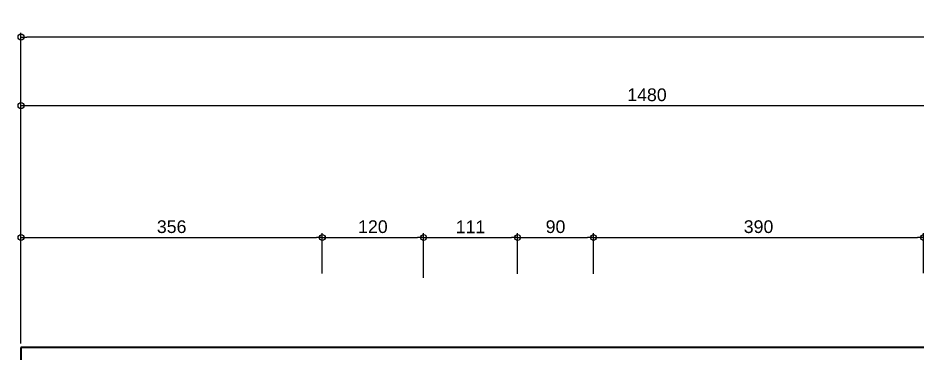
# Model space of a CAD drawing. Header units: millimetres. Extents: x 1398 to 6198, y 867 to 4086.
# Drawn here: x 1982 to 3046, y 3011 to 3408 of the extents above; entities that cross this region are included whole.
import ezdxf

# ---------------------------------------------------------------- set-up
doc = ezdxf.new("R2010")
doc.units = ezdxf.units.MM
doc.layers.add('SEM_DUVAR1', color=136, linetype='Continuous', lineweight=40)
doc.styles.get("Standard").update_dxf_attribs({"font": 'arial.ttf'})
doc.dimstyles.new('1-50-2', dxfattribs={"dimtxt": 15, "dimasz": 7, "dimexe": 5, "dimexo": 5, "dimgap": 5, "dimtad": 1, "dimdec": 0, "dimtxsty": 'Standard', "dimblk": 'ORIGIN', "dimcen": 5, "dimdle": 7, "dimclrd": 256, "dimclre": 256, "dimclrt": 256, "dimadec": 0, "dimazin": 0, "dimtfac": 1, "dimtdec": 0, "dimtix": 1, "dimtmove": 0, "dimatfit": 3, "dimldrblk": 'ORIGIN', "dimfxl": 1, "dimlwd": -1, "dimlwe": -1, "dimarcsym": 0})

# ---------------------------------------------------------------- blocks, each defined once
blk = doc.blocks.new('_Origin')
at = {"color": 0, "linetype": 'ByBlock', "lineweight": -2}
blk.add_line((0, 0), (-1, 0), dxfattribs=at)
blk.add_circle((0, 0), 0.5, dxfattribs=at)
blk = doc.blocks.new('*D77')
at = {"transparency": 16777216}
for p, q in [((1985.6, 3106.1), (1985.6, 3153.5)), ((2341.8, 3106.1), (2341.8, 3153.5)), ((1992.6, 3148.5), (2334.8, 3148.5))]:
    blk.add_line(p, q, dxfattribs=at)
at = {"layer": 'Defpoints', "color": 0, "transparency": 16777216}
for p in [(2341.8, 3148.5), (1985.6, 3101.1), (2341.8, 3101.1)]:
    blk.add_point(p, dxfattribs=at)
at = {"transparency": 16777216, "xscale": 7, "yscale": 7, "zscale": 7, "rotation": 180}
blk.add_blockref('_Origin', (1985.6, 3148.5), dxfattribs=at)
at = {"transparency": 16777216, "xscale": 7, "yscale": 7, "zscale": 7}
blk.add_blockref('_Origin', (2341.8, 3148.5), dxfattribs=at)
at = {"transparency": 16777216, "insert": (2163.7, 3161.2), "char_height": 15, "attachment_point": 5}
blk.add_mtext('356', dxfattribs=at)
blk = doc.blocks.new('*D78')
at = {"transparency": 16777216}
for p, q in [((2341.8, 3106.1), (2341.8, 3153.5)), ((2461.5, 3100.7), (2461.5, 3153.5)), ((2348.8, 3148.5), (2454.5, 3148.5))]:
    blk.add_line(p, q, dxfattribs=at)
at = {"layer": 'Defpoints', "color": 0, "transparency": 16777216}
for p in [(2461.5, 3148.5), (2341.8, 3101.1), (2461.5, 3095.7)]:
    blk.add_point(p, dxfattribs=at)
at = {"transparency": 16777216, "xscale": 7, "yscale": 7, "zscale": 7, "rotation": 180}
blk.add_blockref('_Origin', (2341.8, 3148.5), dxfattribs=at)
at = {"transparency": 16777216, "xscale": 7, "yscale": 7, "zscale": 7}
blk.add_blockref('_Origin', (2461.5, 3148.5), dxfattribs=at)
at = {"transparency": 16777216, "insert": (2401.6, 3161.2), "char_height": 15, "attachment_point": 5}
blk.add_mtext('120', dxfattribs=at)
blk = doc.blocks.new('*D79')
at = {"transparency": 16777216}
for p, q in [((2461.5, 3100.7), (2461.5, 3153.5)), ((2572.6, 3105.6), (2572.6, 3153.5)), ((2468.5, 3148.5), (2565.6, 3148.5))]:
    blk.add_line(p, q, dxfattribs=at)
at = {"layer": 'Defpoints', "color": 0, "transparency": 16777216}
for p in [(2572.6, 3148.5), (2572.6, 3100.6), (2461.5, 3095.7)]:
    blk.add_point(p, dxfattribs=at)
at = {"transparency": 16777216, "xscale": 7, "yscale": 7, "zscale": 7, "rotation": 180}
blk.add_blockref('_Origin', (2461.5, 3148.5), dxfattribs=at)
at = {"transparency": 16777216, "xscale": 7, "yscale": 7, "zscale": 7}
blk.add_blockref('_Origin', (2572.6, 3148.5), dxfattribs=at)
at = {"transparency": 16777216, "insert": (2517, 3161.1), "char_height": 15, "attachment_point": 5}
blk.add_mtext('111', dxfattribs=at)
blk = doc.blocks.new('*D80')
at = {"transparency": 16777216}
for p, q in [((2572.6, 3105.6), (2572.6, 3153.5)), ((2662.4, 3105.6), (2662.4, 3153.5)), ((2579.6, 3148.5), (2655.4, 3148.5))]:
    blk.add_line(p, q, dxfattribs=at)
at = {"layer": 'Defpoints', "color": 0, "transparency": 16777216}
for p in [(2662.4, 3148.5), (2572.6, 3100.6), (2662.4, 3100.6)]:
    blk.add_point(p, dxfattribs=at)
at = {"transparency": 16777216, "xscale": 7, "yscale": 7, "zscale": 7, "rotation": 180}
blk.add_blockref('_Origin', (2572.6, 3148.5), dxfattribs=at)
at = {"transparency": 16777216, "xscale": 7, "yscale": 7, "zscale": 7}
blk.add_blockref('_Origin', (2662.4, 3148.5), dxfattribs=at)
at = {"transparency": 16777216, "insert": (2617.5, 3161.2), "char_height": 15, "attachment_point": 5}
blk.add_mtext('90', dxfattribs=at)
blk = doc.blocks.new('*D81')
at = {"transparency": 16777216}
for p, q in [((2662.4, 3105.6), (2662.4, 3153.5)), ((3052.6, 3106.5), (3052.6, 3153.5)), ((2669.4, 3148.5), (3045.6, 3148.5))]:
    blk.add_line(p, q, dxfattribs=at)
at = {"layer": 'Defpoints', "color": 0, "transparency": 16777216}
for p in [(3052.6, 3148.5), (2662.4, 3100.6), (3052.6, 3101.5)]:
    blk.add_point(p, dxfattribs=at)
at = {"transparency": 16777216, "xscale": 7, "yscale": 7, "zscale": 7, "rotation": 180}
blk.add_blockref('_Origin', (2662.4, 3148.5), dxfattribs=at)
at = {"transparency": 16777216, "xscale": 7, "yscale": 7, "zscale": 7}
blk.add_blockref('_Origin', (3052.6, 3148.5), dxfattribs=at)
at = {"transparency": 16777216, "insert": (2857.5, 3161.2), "char_height": 15, "attachment_point": 5}
blk.add_mtext('390', dxfattribs=at)
blk = doc.blocks.new('*D91')
at = {"transparency": 16777216}
for p, q in [((1985.6, 3023.4), (1985.6, 3390.3)), ((5156.6, 3385.3), (1992.6, 3385.3)), ((5163.6, 3023.4), (5163.6, 3390.3))]:
    blk.add_line(p, q, dxfattribs=at)
at = {"layer": 'Defpoints', "color": 0, "transparency": 16777216}
for p in [(1985.6, 3385.3), (1985.6, 3018.4), (5163.6, 3018.4)]:
    blk.add_point(p, dxfattribs=at)
at = {"transparency": 16777216, "xscale": 7, "yscale": 7, "zscale": 7, "rotation": 180}
blk.add_blockref('_Origin', (1985.6, 3385.3), dxfattribs=at)
at = {"transparency": 16777216, "xscale": 7, "yscale": 7, "zscale": 7}
blk.add_blockref('_Origin', (5163.6, 3385.3), dxfattribs=at)
at = {"transparency": 16777216, "insert": (3574.6, 3397.9), "char_height": 15, "attachment_point": 5}
blk.add_mtext('3178', dxfattribs=at)
blk = doc.blocks.new('*D92')
at = {"transparency": 16777216}
for p, q in [((1985.6, 3249.8), (1985.6, 3309.3)), ((3465.6, 3249.8), (3465.6, 3309.3)), ((1992.6, 3304.3), (3458.6, 3304.3))]:
    blk.add_line(p, q, dxfattribs=at)
at = {"layer": 'Defpoints', "color": 0, "transparency": 16777216}
for p in [(3465.6, 3304.3), (1985.6, 3244.8), (3465.6, 3244.8)]:
    blk.add_point(p, dxfattribs=at)
at = {"transparency": 16777216, "xscale": 7, "yscale": 7, "zscale": 7, "rotation": 180}
blk.add_blockref('_Origin', (1985.6, 3304.3), dxfattribs=at)
at = {"transparency": 16777216, "xscale": 7, "yscale": 7, "zscale": 7}
blk.add_blockref('_Origin', (3465.6, 3304.3), dxfattribs=at)
at = {"transparency": 16777216, "insert": (2725.6, 3317), "char_height": 15, "attachment_point": 5}
blk.add_mtext('1480', dxfattribs=at)

msp = doc.modelspace()

# ---------------------------------------------------------------- linework, layer by layer
at = {"layer": 'SEM_DUVAR1'}
for p, q in [((1985.6, 3018.4), (1985.6, 2938.4)), ((4111.6, 3018.4), (1985.6, 3018.4))]:
    msp.add_line(p, q, dxfattribs=at)

# ---------------------------------------------------------------- dimensions: what is measured, and where the dimension line sits
for base, p1, p2, picture, middle in [((1985.6, 3385.3), (5163.6, 3018.4), (1985.6, 3018.4), '*D91', (3574.6, 3397.9)), ((3465.6, 3304.3), (1985.6, 3244.8), (3465.6, 3244.8), '*D92', (2725.6, 3317)), ((2341.8, 3148.5), (1985.6, 3101.1), (2341.8, 3101.1), '*D77', (2163.7, 3161.2))]:
    dim = msp.add_linear_dim(base=base, p1=p1, p2=p2, dimstyle='1-50-2')
    dim.commit()
    dim.dimension.update_dxf_attribs({"geometry": picture, "text_midpoint": middle})
for base, p1, p2, picture, middle in [((2461.5, 3148.5), (2341.8, 3101.1), (2461.5, 3095.7), '*D78', (2401.6, 3161.2)), ((2572.6, 3148.5), (2461.5, 3095.7), (2572.6, 3100.6), '*D79', (2517, 3161.1)), ((2662.4, 3148.5), (2572.6, 3100.6), (2662.4, 3100.6), '*D80', (2617.5, 3161.2)), ((3052.6, 3148.5), (2662.4, 3100.6), (3052.6, 3101.5), '*D81', (2857.5, 3161.2))]:
    dim = msp.add_linear_dim(base=base, p1=p1, p2=p2, dimstyle='1-50-2', override={"dimtmove": 1})
    dim.commit()
    dim.dimension.update_dxf_attribs({"geometry": picture, "text_midpoint": middle})

doc.saveas('drawing.dxf')
